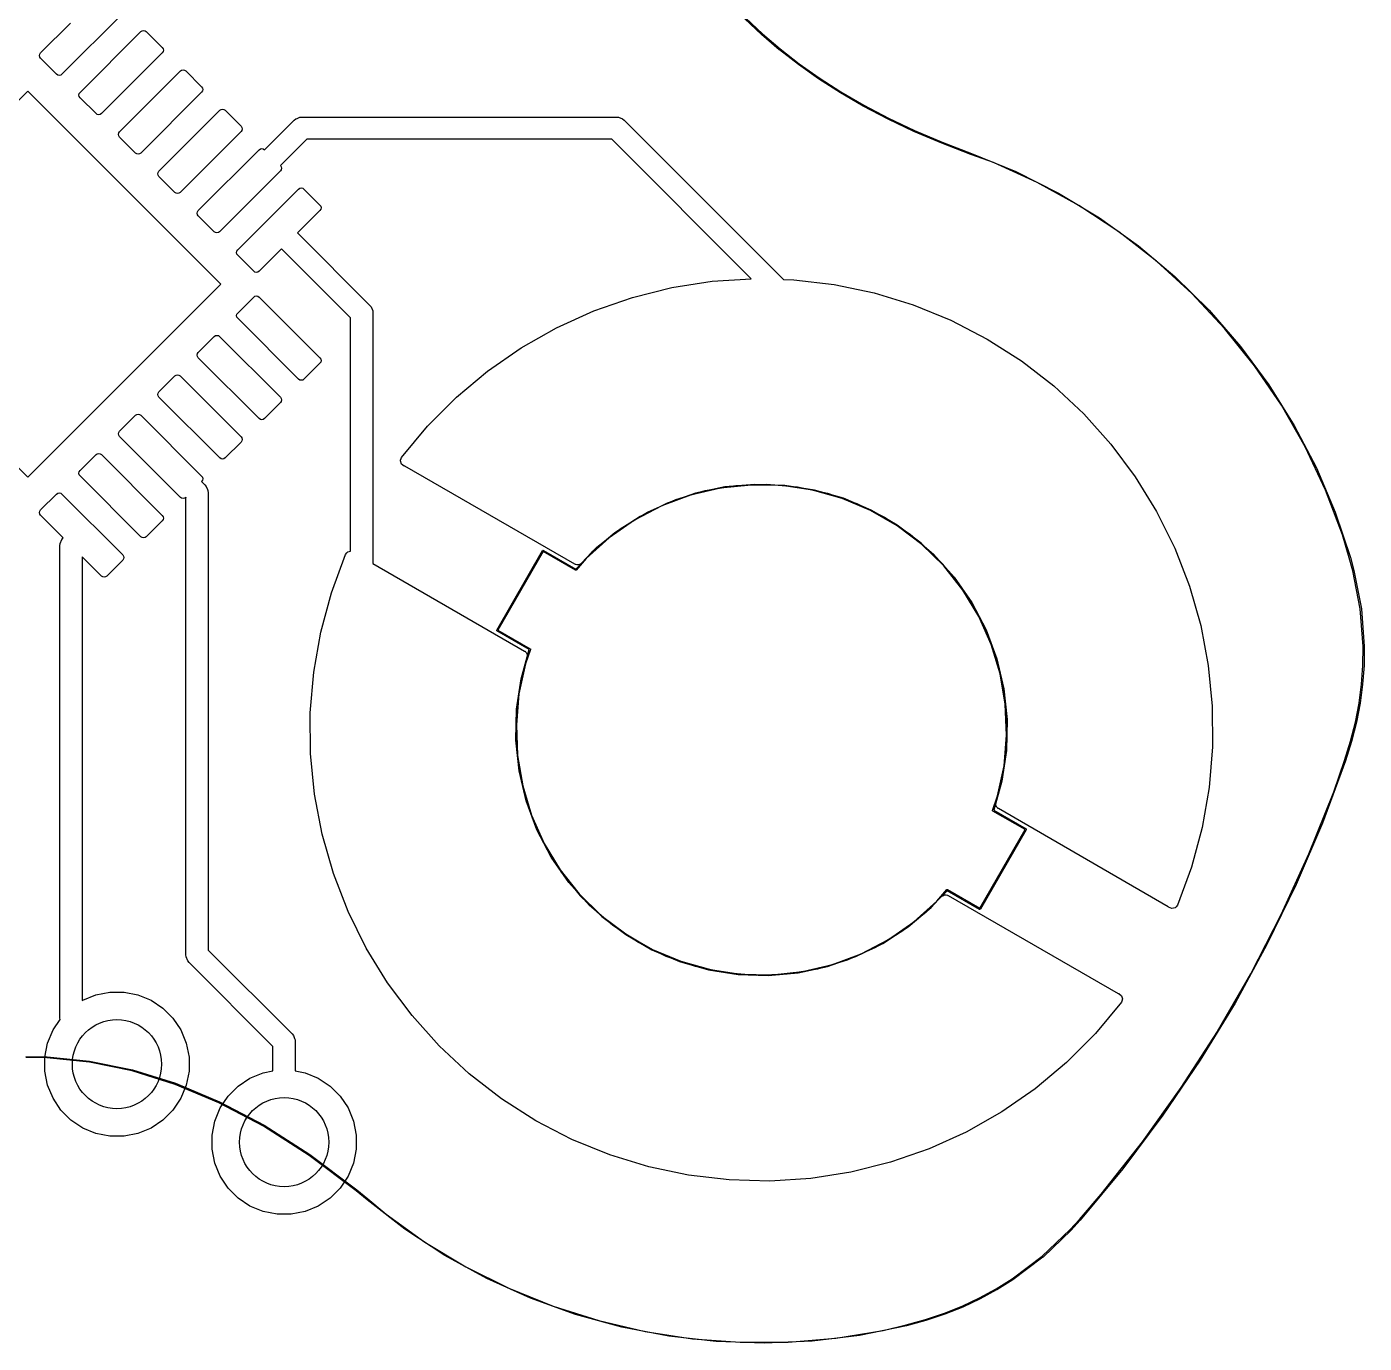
# Model space of a CAD drawing. Extents: x 128 to 152, y -99.3 to -77.5.
# Drawn here: x 139.99 to 151.99, y -99.3 to -87.49 of the extents above; entities that cross this region are included whole.
import ezdxf

# ---------------------------------------------------------------- set-up
doc = ezdxf.new("R2010")
doc.units = 0
doc.layers.add('BLACK', color=7, linetype='CONTINUOUS')

msp = doc.modelspace()

# ---------------------------------------------------------------- linework, layer by layer
at = {"layer": 'BLACK', "linetype": 'CONTINUOUS'}
for p, q in [((140.115789, -87.725526), (140.384368, -87.456947)), ((140.852947, -87.370204), (140.306707, -87.916444)), ((146.583223, -87.560162), (146.434012, -87.4188)), ((146.440973, -87.411619), (146.590023, -87.552828)), ((140.469343, -88.079079), (141.015583, -87.532839)), ((141.015583, -87.532839), (141.026532, -87.525522)), ((141.026532, -87.525522), (141.039447, -87.522953)), ((141.039447, -87.522953), (141.052363, -87.525522)), ((141.052363, -87.525522), (141.063312, -87.532839)), ((141.063312, -87.532839), (141.206501, -87.676028)), ((146.58333, -87.560229), (146.583223, -87.560162)), ((146.583406, -87.560326), (146.58333, -87.560229)), ((146.741877, -87.696341), (146.583406, -87.560326)), ((146.590023, -87.552828), (146.748299, -87.688675)), ((141.206501, -87.676028), (141.213818, -87.686977)), ((141.213818, -87.686977), (141.216387, -87.699893)), ((141.216387, -87.699893), (141.213818, -87.712808)), ((146.741981, -87.696399), (146.741877, -87.696341)), ((146.742062, -87.696493), (146.741981, -87.696399)), ((146.913308, -87.829771), (146.742062, -87.696493)), ((146.748299, -87.688675), (146.919353, -87.821803)), ((140.105903, -87.74939), (140.108472, -87.736475)), ((140.108472, -87.762306), (140.105903, -87.74939)), ((140.108472, -87.736475), (140.115789, -87.725526)), ((140.115789, -87.773255), (140.108472, -87.762306)), ((140.258978, -87.916444), (140.115789, -87.773255)), ((141.206501, -87.723757), (140.660261, -88.269997)), ((141.213818, -87.712808), (141.206501, -87.723757)), ((146.919353, -87.821803), (147.100049, -87.94938)), ((140.269927, -87.923761), (140.258978, -87.916444)), ((140.282843, -87.92633), (140.269927, -87.923761)), ((140.295758, -87.923761), (140.282843, -87.92633)), ((140.306707, -87.916444), (140.295758, -87.923761)), ((140.822896, -88.432633), (141.369136, -87.886393)), ((141.369136, -87.886393), (141.380085, -87.879076)), ((141.380085, -87.879076), (141.393, -87.876507)), ((141.393, -87.876507), (141.405916, -87.879076)), ((141.405916, -87.879076), (141.416865, -87.886393)), ((141.416865, -87.886393), (141.560054, -88.029582)), ((146.913413, -87.829823), (146.913308, -87.829771)), ((146.913495, -87.82991), (146.913413, -87.829823)), ((147.094382, -87.957621), (146.913495, -87.82991)), ((141.560054, -88.029582), (141.567371, -88.040531)), ((141.567371, -88.040531), (141.56994, -88.053447)), ((141.56994, -88.053447), (141.567371, -88.066362)), ((147.094487, -87.957668), (147.094382, -87.957621)), ((147.09457, -87.957747), (147.094487, -87.957668)), ((147.289807, -88.082766), (147.09457, -87.957747)), ((147.100049, -87.94938), (147.295115, -88.07429)), ((138.267588, -89.8), (140, -88.067588)), ((140, -88.067588), (141.732412, -89.8)), ((140.459457, -88.102943), (140.462026, -88.090028)), ((140.462026, -88.115859), (140.459457, -88.102943)), ((140.462026, -88.090028), (140.469343, -88.079079)), ((140.469343, -88.126808), (140.462026, -88.115859)), ((140.612532, -88.269997), (140.469343, -88.126808)), ((141.560054, -88.077311), (141.013814, -88.623551)), ((141.567371, -88.066362), (141.560054, -88.077311)), ((147.289912, -88.082807), (147.289807, -88.082766)), ((147.289994, -88.082879), (147.289912, -88.082807)), ((147.495344, -88.20206), (147.289994, -88.082879)), ((147.295115, -88.07429), (147.500284, -88.193365)), ((140.623481, -88.277314), (140.612532, -88.269997)), ((140.636397, -88.279883), (140.623481, -88.277314)), ((140.649312, -88.277314), (140.636397, -88.279883)), ((140.660261, -88.269997), (140.649312, -88.277314)), ((141.176449, -88.786186), (141.722689, -88.239946)), ((141.722689, -88.239946), (141.733638, -88.232629)), ((141.733638, -88.232629), (141.746553, -88.23006)), ((141.746553, -88.23006), (141.759469, -88.232629)), ((141.759469, -88.232629), (141.770418, -88.239946)), ((141.770418, -88.239946), (141.913607, -88.383135)), ((142.41566, -88.312479), (142.441151, -88.301921)), ((142.441151, -88.301921), (142.46066, -88.3)), ((142.46066, -88.3), (145.279859, -88.3)), ((145.279859, -88.3), (145.299368, -88.301921)), ((145.299368, -88.301921), (145.335416, -88.316853)), ((147.495445, -88.202094), (147.495344, -88.20206)), ((147.495529, -88.202162), (147.495445, -88.202094)), ((147.716973, -88.318498), (147.495529, -88.202162)), ((147.500284, -88.193365), (147.721522, -88.309593)), ((141.913607, -88.383135), (141.920924, -88.394084)), ((141.920924, -88.419915), (141.913607, -88.430864)), ((141.920924, -88.394084), (141.923493, -88.407)), ((141.923493, -88.407), (141.920924, -88.419915)), ((142.124855, -88.594382), (142.389949, -88.32929)), ((142.389949, -88.32929), (142.405102, -88.316853)), ((142.405102, -88.316853), (142.41566, -88.312479)), ((145.335416, -88.316853), (145.35057, -88.329289)), ((145.35057, -88.329289), (146.779229, -89.757948)), ((147.71707, -88.318526), (147.716973, -88.318498)), ((147.717154, -88.318589), (147.71707, -88.318526)), ((147.949266, -88.428766), (147.717154, -88.318589)), ((147.721522, -88.309593), (147.953462, -88.419688)), ((147.953462, -88.419688), (148.20339, -88.526606)), ((140.81301, -88.456497), (140.815579, -88.443582)), ((140.815579, -88.469413), (140.81301, -88.456497)), ((140.815579, -88.443582), (140.822896, -88.432633)), ((140.822896, -88.480362), (140.815579, -88.469413)), ((140.966085, -88.623551), (140.822896, -88.480362)), ((141.913607, -88.430864), (141.367367, -88.977104)), ((142.502081, -88.5), (142.266277, -88.735804)), ((145.238437, -88.5), (142.502081, -88.5)), ((146.490153, -89.751716), (145.238437, -88.5)), ((147.949361, -88.428789), (147.949266, -88.428766)), ((147.949443, -88.428846), (147.949361, -88.428789)), ((148.199538, -88.535835), (147.949443, -88.428846)), ((148.199629, -88.535854), (148.199538, -88.535835)), ((148.19971, -88.535905), (148.199629, -88.535854)), ((148.461111, -88.636368), (148.19971, -88.535905)), ((148.20339, -88.526606), (148.464698, -88.627034)), ((140.977034, -88.630868), (140.966085, -88.623551)), ((140.98995, -88.633437), (140.977034, -88.630868)), ((141.002865, -88.630868), (140.98995, -88.633437)), ((141.013814, -88.623551), (141.002865, -88.630868)), ((141.530003, -89.139739), (142.076243, -88.593499)), ((142.076243, -88.593499), (142.087192, -88.586182)), ((142.087192, -88.586182), (142.100107, -88.583613)), ((142.100107, -88.583613), (142.113023, -88.586182)), ((142.113023, -88.586182), (142.123972, -88.593499)), ((142.123972, -88.593499), (142.124855, -88.594382)), ((148.461166, -88.636377), (148.461111, -88.636368)), ((148.461194, -88.636399), (148.461166, -88.636377)), ((148.461194, -88.6364), (148.461194, -88.636399)), ((148.662858, -88.709745), (148.461194, -88.6364)), ((148.464698, -88.627034), (148.464712, -88.627043)), ((148.464712, -88.627043), (148.862288, -88.789585)), ((142.267161, -88.784417), (141.720921, -89.330657)), ((142.266277, -88.735804), (142.267161, -88.736688)), ((142.267161, -88.736688), (142.274478, -88.747637)), ((142.274478, -88.773468), (142.267161, -88.784417)), ((142.274478, -88.747637), (142.277047, -88.760553)), ((142.277047, -88.760553), (142.274478, -88.773468)), ((149.053475, -88.887534), (148.662858, -88.709745)), ((141.166563, -88.81005), (141.169132, -88.797135)), ((141.169132, -88.822966), (141.166563, -88.81005)), ((141.169132, -88.797135), (141.176449, -88.786186)), ((141.176449, -88.833915), (141.169132, -88.822966)), ((141.319638, -88.977104), (141.176449, -88.833915)), ((148.862288, -88.789585), (149.246072, -88.982683)), ((149.429039, -89.095244), (149.053475, -88.887534)), ((141.330587, -88.984421), (141.319638, -88.977104)), ((141.343503, -88.98699), (141.330587, -88.984421)), ((141.356418, -88.984421), (141.343503, -88.98699)), ((141.367367, -88.977104), (141.356418, -88.984421)), ((141.883556, -89.493293), (142.429796, -88.947053)), ((142.429796, -88.947053), (142.440745, -88.939736)), ((142.440745, -88.939736), (142.45366, -88.937167)), ((142.45366, -88.937167), (142.466576, -88.939736)), ((142.466576, -88.939736), (142.477525, -88.947053)), ((142.477525, -88.947053), (142.620714, -89.090242)), ((149.246072, -88.982683), (149.613629, -89.205123)), ((141.522686, -89.150688), (141.530003, -89.139739)), ((142.620714, -89.137971), (142.418304, -89.34038)), ((142.620714, -89.090242), (142.628031, -89.101191)), ((142.628031, -89.127022), (142.620714, -89.137971)), ((142.628031, -89.101191), (142.6306, -89.114107)), ((142.6306, -89.114107), (142.628031, -89.127022)), ((149.78726, -89.331609), (149.429039, -89.095244)), ((141.520117, -89.163603), (141.522686, -89.150688)), ((141.522686, -89.176519), (141.520117, -89.163603)), ((141.530003, -89.187468), (141.522686, -89.176519)), ((141.673192, -89.330657), (141.530003, -89.187468)), ((149.613629, -89.205123), (149.96272, -89.455548)), ((141.684141, -89.337974), (141.673192, -89.330657)), ((141.697057, -89.340543), (141.684141, -89.337974)), ((141.709972, -89.337974), (141.697057, -89.340543)), ((141.720921, -89.330657), (141.709972, -89.337974)), ((142.418304, -89.34038), (143.067147, -89.989223)), ((150.125959, -89.595189), (149.78726, -89.331609)), ((141.87367, -89.517157), (141.876239, -89.504242)), ((141.876239, -89.504242), (141.883556, -89.493293)), ((142.276883, -89.481801), (142.074474, -89.684211)), ((142.896436, -90.101354), (142.276883, -89.481801)), ((149.96272, -89.455548), (150.291218, -89.732434)), ((141.876239, -89.530073), (141.87367, -89.517157)), ((141.883556, -89.541022), (141.876239, -89.530073)), ((142.026745, -89.684211), (141.883556, -89.541022)), ((150.443071, -89.884379), (150.125959, -89.595189)), ((142.037694, -89.691528), (142.026745, -89.684211)), ((142.05061, -89.694097), (142.037694, -89.691528)), ((142.063525, -89.691528), (142.05061, -89.694097)), ((142.074474, -89.684211), (142.063525, -89.691528)), ((150.291218, -89.732434), (150.597124, -90.034094)), ((140, -91.532412), (138.267588, -89.8)), ((141.732412, -89.8), (140, -91.532412)), ((145.423588, -89.919151), (145.77868, -89.830437)), ((145.77868, -89.830437), (146.140331, -89.774142)), ((146.140331, -89.774142), (146.490153, -89.751716)), ((146.779229, -89.757948), (146.871465, -89.760383)), ((146.871465, -89.760383), (147.234979, -89.803031)), ((147.234979, -89.803031), (147.593157, -89.878322)), ((141.883556, -90.058978), (142.026745, -89.915789)), ((142.026745, -89.915789), (142.037694, -89.908472)), ((142.037694, -89.908472), (142.05061, -89.905903)), ((142.05061, -89.905903), (142.063525, -89.908472)), ((142.063525, -89.908472), (142.074474, -89.915789)), ((142.074474, -89.915789), (142.620714, -90.462029)), ((145.077955, -90.039562), (145.423588, -89.919151)), ((147.593157, -89.878322), (147.943076, -89.985641)), ((150.736665, -90.197419), (150.443071, -89.884379)), ((141.87367, -90.082843), (141.876239, -90.069927)), ((141.876239, -90.095758), (141.87367, -90.082843)), ((141.876239, -90.069927), (141.883556, -90.058978)), ((141.883556, -90.106707), (141.876239, -90.095758)), ((142.896436, -92.196276), (142.896436, -90.101354)), ((143.067147, -89.989223), (143.079584, -90.004376)), ((143.079584, -90.004376), (143.094154, -90.039552)), ((143.094154, -90.039552), (143.094515, -90.040424)), ((143.094515, -90.040424), (143.096436, -90.059933)), ((143.096436, -90.059933), (143.096436, -92.307353)), ((144.744605, -90.190683), (145.077955, -90.039562)), ((147.943076, -89.985641), (148.281877, -90.124113)), ((150.597124, -90.034094), (150.878574, -90.35869)), ((142.429796, -90.652947), (141.883556, -90.106707)), ((144.426259, -90.371283), (144.744605, -90.190683)), ((148.281877, -90.124113), (148.606792, -90.292607)), ((151.004954, -90.5324), (150.736665, -90.197419)), ((141.530003, -90.412532), (141.673192, -90.269343)), ((141.673192, -90.269343), (141.684141, -90.262026)), ((141.684141, -90.262026), (141.697057, -90.259457)), ((141.697057, -90.259457), (141.709972, -90.262026)), ((141.709972, -90.262026), (141.720921, -90.269343)), ((141.720921, -90.269343), (142.267161, -90.815583)), ((148.606792, -90.292607), (148.606793, -90.292608)), ((148.606793, -90.292608), (148.915169, -90.489745)), ((141.520117, -90.436397), (141.522686, -90.423481)), ((141.522686, -90.449312), (141.520117, -90.436397)), ((141.522686, -90.423481), (141.530003, -90.412532)), ((141.530003, -90.460261), (141.522686, -90.449312)), ((142.076243, -91.006501), (141.530003, -90.460261)), ((142.620714, -90.462029), (142.628031, -90.472978)), ((144.125517, -90.579885), (144.426259, -90.371283)), ((150.878574, -90.35869), (151.133854, -90.704247)), ((142.620714, -90.509758), (142.477525, -90.652947)), ((142.628031, -90.498809), (142.620714, -90.509758)), ((142.628031, -90.472978), (142.6306, -90.485893)), ((142.6306, -90.485893), (142.628031, -90.498809)), ((143.844836, -90.814785), (144.125517, -90.579885)), ((148.915169, -90.489745), (149.20449, -90.713919)), ((151.246302, -90.887283), (151.004954, -90.5324)), ((141.176449, -90.766085), (141.319638, -90.622896)), ((141.319638, -90.622896), (141.330587, -90.615579)), ((141.330587, -90.615579), (141.343503, -90.61301)), ((141.343503, -90.61301), (141.356418, -90.615579)), ((141.356418, -90.615579), (141.367367, -90.622896)), ((141.367367, -90.622896), (141.913607, -91.169136)), ((142.440745, -90.660264), (142.429796, -90.652947)), ((142.45366, -90.662833), (142.440745, -90.660264)), ((142.466576, -90.660264), (142.45366, -90.662833)), ((142.477525, -90.652947), (142.466576, -90.660264)), ((151.133854, -90.704247), (151.361409, -91.068659)), ((141.166563, -90.78995), (141.169132, -90.777034)), ((141.169132, -90.802865), (141.166563, -90.78995)), ((141.169132, -90.777034), (141.176449, -90.766085)), ((141.176449, -90.813814), (141.169132, -90.802865)), ((141.722689, -91.360054), (141.176449, -90.813814)), ((142.267161, -90.815583), (142.274478, -90.826532)), ((143.586507, -91.074067), (143.844836, -90.814785)), ((149.20449, -90.713919), (149.472391, -90.963298)), ((142.267161, -90.863312), (142.123972, -91.006501)), ((142.274478, -90.852363), (142.267161, -90.863312)), ((142.274478, -90.826532), (142.277047, -90.839447)), ((142.277047, -90.839447), (142.274478, -90.852363)), ((151.45924, -91.259907), (151.246302, -90.887283)), ((140.822896, -91.119638), (140.966085, -90.976449)), ((140.966085, -90.976449), (140.977034, -90.969132)), ((140.977034, -90.969132), (140.98995, -90.966563)), ((140.98995, -90.966563), (141.002865, -90.969132)), ((141.002865, -90.969132), (141.013814, -90.976449)), ((141.013814, -90.976449), (141.560054, -91.522689)), ((142.087192, -91.013818), (142.076243, -91.006501)), ((142.100107, -91.016387), (142.087192, -91.013818)), ((142.113023, -91.013818), (142.100107, -91.016387)), ((142.123972, -91.006501), (142.113023, -91.013818)), ((149.472391, -90.963298), (149.716684, -91.235844)), ((140.81301, -91.143503), (140.815579, -91.130587)), ((140.815579, -91.156418), (140.81301, -91.143503)), ((140.815579, -91.130587), (140.822896, -91.119638)), ((140.822896, -91.167367), (140.815579, -91.156418)), ((141.369136, -91.713607), (140.822896, -91.167367)), ((141.913607, -91.169136), (141.920924, -91.180085)), ((141.920924, -91.180085), (141.923493, -91.193)), ((143.352642, -91.355611), (143.586507, -91.074067)), ((151.361409, -91.068659), (151.559852, -91.449707)), ((141.913607, -91.216865), (141.770418, -91.360054)), ((141.920924, -91.205916), (141.913607, -91.216865)), ((141.923493, -91.193), (141.920924, -91.205916)), ((149.716684, -91.235844), (149.935375, -91.529331)), ((151.642472, -91.648002), (151.45924, -91.259907)), ((140.469343, -91.473192), (140.612532, -91.330003)), ((140.612532, -91.330003), (140.623481, -91.322686)), ((140.623481, -91.322686), (140.636397, -91.320117)), ((140.636397, -91.320117), (140.649312, -91.322686)), ((140.649312, -91.322686), (140.660261, -91.330003)), ((140.660261, -91.330003), (141.206501, -91.876243)), ((141.733638, -91.367371), (141.722689, -91.360054)), ((141.746553, -91.36994), (141.733638, -91.367371)), ((141.759469, -91.367371), (141.746553, -91.36994)), ((141.770418, -91.360054), (141.759469, -91.367371)), ((143.342517, -91.384807), (143.345188, -91.377106)), ((143.351487, -91.414378), (143.342517, -91.384807)), ((143.344868, -91.375915), (143.346702, -91.372738)), ((143.345188, -91.377106), (143.344868, -91.375915)), ((143.346702, -91.372738), (143.352641, -91.355611)), ((143.376126, -91.433029), (143.351487, -91.414378)), ((143.352641, -91.355611), (143.352642, -91.355611)), ((140.459457, -91.497057), (140.462026, -91.484141)), ((140.462026, -91.509972), (140.459457, -91.497057)), ((140.462026, -91.484141), (140.469343, -91.473192)), ((140.469343, -91.520921), (140.462026, -91.509972)), ((141.015583, -92.067161), (140.469343, -91.520921)), ((141.560054, -91.522689), (141.567371, -91.533638)), ((141.567371, -91.533638), (141.56994, -91.546553)), ((143.382271, -91.43315), (143.376126, -91.433029)), ((144.906957, -92.313428), (143.382271, -91.43315)), ((149.935375, -91.529331), (150.126676, -91.841364)), ((151.559852, -91.449707), (151.727976, -91.84507)), ((141.560054, -91.570418), (141.55917, -91.571301)), ((141.55917, -91.571301), (141.588758, -91.60089)), ((141.567371, -91.559469), (141.560054, -91.570418)), ((141.56994, -91.546553), (141.567371, -91.559469)), ((141.588758, -91.60089), (141.601195, -91.616043)), ((141.601195, -91.616043), (141.612371, -91.643025)), ((141.612371, -91.643025), (141.616126, -91.652091)), ((141.616126, -91.652091), (141.618047, -91.6716)), ((145.812846, -91.733448), (146.077974, -91.653354)), ((146.21473, -91.631531), (145.945788, -91.694652)), ((146.252942, -91.620499), (145.989238, -91.676971)), ((146.077974, -91.653354), (146.35105, -91.607129)), ((146.489463, -91.602621), (146.21473, -91.631531)), ((146.52157, -91.596652), (146.252942, -91.620499)), ((146.35105, -91.607129), (146.627767, -91.595501)), ((146.765653, -91.60838), (146.489463, -91.602621)), ((146.791099, -91.605789), (146.52157, -91.596652)), ((146.627767, -91.595501), (146.903758, -91.618654)), ((147.038943, -91.648717), (146.765653, -91.60838)), ((147.057495, -91.647774), (146.791099, -91.605789)), ((146.903758, -91.618654), (147.17467, -91.676222)), ((147.30502, -91.722994), (147.038943, -91.648717)), ((147.31677, -91.721977), (147.057495, -91.647774)), ((151.794881, -92.049203), (151.642472, -91.648002)), ((140.115789, -91.826745), (140.258978, -91.683556)), ((140.258978, -91.683556), (140.269927, -91.676239)), ((140.269927, -91.676239), (140.282843, -91.67367)), ((140.282843, -91.67367), (140.295758, -91.676239)), ((140.295758, -91.676239), (140.306707, -91.683556)), ((140.306707, -91.683556), (140.852947, -92.229796)), ((141.380085, -91.720924), (141.369136, -91.713607)), ((141.393, -91.723493), (141.380085, -91.720924)), ((141.405916, -91.720924), (141.393, -91.723493)), ((141.416865, -91.713607), (141.405916, -91.720924)), ((141.417748, -91.712723), (141.416865, -91.713607)), ((141.418047, -91.713021), (141.417748, -91.712723)), ((141.418047, -95.818047), (141.418047, -91.713021)), ((141.618047, -91.6716), (141.618047, -95.776625)), ((145.734403, -91.765226), (145.492254, -91.883941)), ((145.559851, -91.846145), (145.812846, -91.733448)), ((145.945788, -91.694652), (145.686881, -91.790991)), ((145.989238, -91.676971), (145.734403, -91.765226)), ((147.17467, -91.676222), (147.436229, -91.767297)), ((147.559686, -91.830041), (147.30502, -91.722994)), ((147.565042, -91.827287), (147.31677, -91.721977)), ((147.436229, -91.767297), (147.684259, -91.890419)), ((140.105903, -91.85061), (140.108472, -91.837694)), ((140.108472, -91.863525), (140.105903, -91.85061)), ((140.108472, -91.837694), (140.115789, -91.826745)), ((140.115789, -91.874474), (140.108472, -91.863525)), ((140.318198, -92.076883), (140.115789, -91.874474)), ((141.206501, -91.876243), (141.213818, -91.887192)), ((141.213818, -91.887192), (141.216387, -91.900107)), ((141.216387, -91.900107), (141.213818, -91.913023)), ((145.492254, -91.883941), (145.266415, -92.031339)), ((145.322979, -91.989669), (145.559851, -91.846145)), ((145.686881, -91.790991), (145.442092, -91.919025)), ((147.679306, -91.899103), (147.559686, -91.830041)), ((147.681792, -91.894754), (147.565042, -91.827287)), ((147.679311, -91.899095), (147.679306, -91.899103)), ((147.679313, -91.899095), (147.679311, -91.899095)), ((147.79892, -91.968153), (147.679313, -91.899095)), ((147.681793, -91.894753), (147.681792, -91.894754)), ((147.798594, -91.962128), (147.681793, -91.894753)), ((147.684259, -91.890419), (147.684302, -91.890429)), ((147.684302, -91.890429), (147.914985, -92.0437)), ((150.126676, -91.841364), (150.289026, -92.169392)), ((151.727976, -91.84507), (151.864756, -92.252339)), ((141.206501, -91.923972), (141.063312, -92.067161)), ((141.213818, -91.913023), (141.206501, -91.923972)), ((145.105968, -92.161755), (145.322979, -91.989669)), ((145.442092, -91.919025), (145.215286, -92.076736)), ((148.013933, -92.124483), (147.798594, -91.962128)), ((148.018956, -92.13518), (147.79892, -91.968153)), ((140.288908, -92.147595), (140.290829, -92.128086)), ((140.290829, -92.128086), (140.305761, -92.092038)), ((140.305761, -92.092038), (140.318197, -92.076884)), ((140.318197, -92.076884), (140.318198, -92.076883)), ((141.026532, -92.074478), (141.015583, -92.067161)), ((141.039447, -92.077047), (141.026532, -92.074478)), ((141.052363, -92.074478), (141.039447, -92.077047)), ((141.063312, -92.067161), (141.052363, -92.074478)), ((145.215286, -92.076736), (145.010038, -92.261636)), ((145.266415, -92.031339), (145.060267, -92.205214)), ((147.914985, -92.0437), (148.124635, -92.22468)), ((148.207832, -92.31192), (148.013933, -92.124483)), ((148.216318, -92.328472), (148.018956, -92.13518)), ((151.85516, -92.255151), (151.794881, -92.049203)), ((140.288908, -96.388908), (140.288908, -92.147595)), ((140.662029, -92.420714), (140.488908, -92.247593)), ((140.488908, -92.247593), (140.488908, -96.22988)), ((140.852947, -92.229796), (140.860264, -92.240745)), ((140.860264, -92.240745), (140.862833, -92.25366)), ((140.862833, -92.25366), (140.860264, -92.266576)), ((142.723416, -92.568989), (142.850308, -92.225684)), ((142.850308, -92.225684), (142.862171, -92.211977)), ((142.862171, -92.211977), (142.864005, -92.2088)), ((142.864005, -92.2088), (142.865197, -92.208481)), ((142.865197, -92.208481), (142.87053, -92.202317)), ((142.87053, -92.202317), (142.896436, -92.196276)), ((144.206586, -92.90401), (144.61824, -92.191026)), ((144.6244, -92.200355), (144.217746, -92.904679)), ((144.61824, -92.191026), (144.619526, -92.18956)), ((144.619526, -92.18956), (144.619586, -92.189544)), ((144.619586, -92.189544), (144.623223, -92.188569)), ((144.623223, -92.188569), (144.62507, -92.189196)), ((144.913526, -92.367283), (144.6244, -92.200355)), ((144.62507, -92.189196), (144.915176, -92.356689)), ((144.915176, -92.356689), (145.105968, -92.161755)), ((145.010038, -92.261636), (144.919813, -92.36622)), ((145.060267, -92.205214), (144.968621, -92.304124)), ((148.124635, -92.22468), (148.309944, -92.430514)), ((150.289026, -92.169392), (150.421098, -92.510738)), ((151.855161, -92.25515), (151.85516, -92.255151)), ((151.887221, -92.372687), (151.855161, -92.25515)), ((151.864756, -92.252339), (151.864759, -92.252338)), ((151.864759, -92.252338), (151.864757, -92.252373)), ((151.864757, -92.252373), (151.864785, -92.252428)), ((151.864785, -92.252428), (151.896919, -92.370236)), ((140.852947, -92.277525), (140.709758, -92.420714)), ((140.860264, -92.266576), (140.852947, -92.277525)), ((143.096436, -92.307353), (144.456959, -93.092852)), ((144.909735, -92.31437), (144.906957, -92.313428)), ((144.910953, -92.3155), (144.909735, -92.31437)), ((144.914216, -92.315892), (144.910953, -92.3155)), ((144.91392, -92.367417), (144.913526, -92.367283)), ((144.91409, -92.367563), (144.91392, -92.367417)), ((144.914436, -92.367592), (144.91409, -92.367563)), ((144.92543, -92.319699), (144.914216, -92.315892)), ((144.915373, -92.36791), (144.914436, -92.367592)), ((144.916053, -92.367727), (144.915373, -92.36791)), ((144.917169, -92.367821), (144.916053, -92.367727)), ((144.918329, -92.367117), (144.917169, -92.367821)), ((144.91907, -92.366919), (144.918329, -92.367117)), ((144.919292, -92.366534), (144.91907, -92.366919)), ((144.919812, -92.366219), (144.919292, -92.366534)), ((144.919813, -92.36622), (144.919812, -92.366219)), ((144.931778, -92.317998), (144.92543, -92.319699)), ((144.941634, -92.31918), (144.931778, -92.317998)), ((144.95482, -92.311824), (144.941634, -92.31918)), ((144.962395, -92.309794), (144.95482, -92.311824)), ((144.964266, -92.306553), (144.962395, -92.309794)), ((144.96862, -92.304124), (144.964266, -92.306553)), ((144.968621, -92.304124), (144.96862, -92.304124)), ((148.37739, -92.521634), (148.207832, -92.31192)), ((148.387892, -92.54498), (148.216318, -92.328472)), ((151.953356, -92.714114), (151.887221, -92.372687)), ((151.896919, -92.370236), (151.896932, -92.370425)), ((151.896932, -92.370425), (151.897004, -92.370601)), ((151.897004, -92.370601), (151.96323, -92.712497)), ((140.672978, -92.428031), (140.662029, -92.420714)), ((140.685893, -92.4306), (140.672978, -92.428031)), ((140.698809, -92.428031), (140.685893, -92.4306)), ((140.709758, -92.420714), (140.698809, -92.428031)), ((148.309944, -92.430514), (148.467988, -92.657955)), ((142.628035, -92.922349), (142.723416, -92.568989)), ((148.520068, -92.750484), (148.37739, -92.521634)), ((148.530972, -92.781289), (148.387892, -92.54498)), ((150.421098, -92.510738), (150.521816, -92.862614)), ((148.467988, -92.657955), (148.596273, -92.903413)), ((151.979023, -93.052574), (151.953356, -92.714114)), ((151.96323, -92.712497), (151.963228, -92.712789)), ((151.963228, -92.712789), (151.963307, -92.71307)), ((151.963307, -92.71307), (151.989012, -93.05204)), ((148.63373, -92.995046), (148.520068, -92.750484)), ((148.6433, -93.03367), (148.530972, -92.781289)), ((150.521816, -92.862614), (150.590354, -93.222145)), ((142.564946, -93.282877), (142.628035, -92.922349)), ((144.205959, -92.905857), (144.206586, -92.90401)), ((144.20695, -92.909554), (144.205959, -92.905857)), ((144.208416, -92.91084), (144.20695, -92.909554)), ((144.498504, -93.078323), (144.208416, -92.91084)), ((144.217746, -92.904679), (144.506872, -93.071608)), ((148.596273, -92.903413), (148.692777, -93.163016)), ((144.425085, -93.341027), (144.498504, -93.078323)), ((144.456959, -93.092852), (144.459164, -93.094786)), ((144.459164, -93.094786), (144.460752, -93.095276)), ((144.460752, -93.095276), (144.462723, -93.097907)), ((144.462723, -93.097907), (144.471627, -93.105715)), ((144.509076, -93.077578), (144.463618, -93.208009)), ((144.506872, -93.071608), (144.507184, -93.071882)), ((144.507184, -93.071882), (144.507396, -93.071956)), ((144.507396, -93.071956), (144.507594, -93.072241)), ((144.507594, -93.072241), (144.508338, -93.072894)), ((144.508338, -93.072894), (144.50852, -93.073574)), ((144.50852, -93.073574), (144.509159, -93.074494)), ((144.509093, -93.077584), (144.509076, -93.077578)), ((144.509105, -93.076975), (144.509093, -93.077584)), ((144.509328, -93.076591), (144.509105, -93.076975)), ((144.509159, -93.074494), (144.50913, -93.075851)), ((144.50913, -93.075851), (144.509328, -93.076591)), ((148.716676, -93.251657), (148.63373, -92.995046)), ((148.723104, -93.298141), (148.6433, -93.03367)), ((151.976863, -93.221532), (151.979023, -93.052574)), ((151.989026, -93.052482), (151.986862, -93.221801)), ((151.989012, -93.05204), (151.988984, -93.052261)), ((151.988984, -93.052261), (151.989026, -93.052482)), ((144.463618, -93.208009), (144.406116, -93.478209)), ((144.479732, -93.150905), (144.439896, -93.279729)), ((144.471627, -93.105715), (144.473328, -93.112063)), ((144.473328, -93.112063), (144.47928, -93.120007)), ((144.47928, -93.120007), (144.479502, -93.135105)), ((144.479502, -93.135105), (144.481531, -93.142679)), ((144.481531, -93.142679), (144.47966, -93.14592)), ((144.47966, -93.14592), (144.479734, -93.150906)), ((144.479734, -93.150906), (144.479732, -93.150905)), ((148.692777, -93.163016), (148.755976, -93.432669)), ((150.590354, -93.222145), (150.626154, -93.586397)), ((151.964693, -93.390313), (151.976863, -93.221532)), ((151.986849, -93.222097), (151.974657, -93.39118)), ((151.986862, -93.221801), (151.98683, -93.221949)), ((151.98683, -93.221949), (151.986849, -93.222097)), ((142.534663, -93.647627), (142.564946, -93.282877)), ((144.384562, -93.615009), (144.425085, -93.341027)), ((144.439896, -93.279729), (144.392391, -93.545196)), ((148.767662, -93.516478), (148.716676, -93.251657)), ((148.769124, -93.57053), (148.723104, -93.298141)), ((148.755976, -93.432669), (148.784873, -93.708118)), ((151.942291, -93.560235), (151.964693, -93.390313)), ((151.974627, -93.391473), (151.952187, -93.561685)), ((151.974657, -93.39118), (151.974617, -93.391324)), ((151.974617, -93.391324), (151.974627, -93.391473)), ((144.392391, -93.545196), (144.377659, -93.814477)), ((144.406116, -93.478209), (144.38294, -93.753486)), ((148.785927, -93.785543), (148.767662, -93.516478)), ((148.780636, -93.846539), (148.769124, -93.57053)), ((151.909719, -93.729905), (151.942291, -93.560235)), ((151.95214, -93.561973), (151.91951, -93.731944)), ((151.952187, -93.561685), (151.952139, -93.561826)), ((151.952139, -93.561826), (151.95214, -93.561973)), ((142.537432, -94.013623), (142.534663, -93.647627)), ((144.378704, -93.891909), (144.384562, -93.615009)), ((150.626154, -93.586397), (150.628923, -93.952393)), ((144.377659, -93.814477), (144.395924, -94.083542)), ((144.38294, -93.753486), (144.394455, -94.029498)), ((148.771195, -94.054824), (148.785927, -93.785543)), ((148.784873, -93.708118), (148.779012, -93.985016)), ((151.866256, -93.901877), (151.909719, -93.729905)), ((151.919448, -93.732226), (151.875921, -93.904454)), ((151.919455, -93.732078), (151.919448, -93.732226)), ((151.91951, -93.731944), (151.919455, -93.732078)), ((144.407605, -94.167359), (144.378704, -93.891909)), ((148.757456, -94.121814), (148.780636, -93.846539)), ((151.812308, -94.07363), (151.866256, -93.901877)), ((151.875843, -93.904728), (151.821823, -94.076708)), ((151.875858, -93.904585), (151.875843, -93.904728)), ((151.875921, -93.904454), (151.875858, -93.904585)), ((142.573232, -94.377875), (142.537432, -94.013623)), ((144.394455, -94.029498), (144.440479, -94.301888)), ((148.72369, -94.320291), (148.771195, -94.054824)), ((148.779012, -93.985016), (148.738486, -94.258995)), ((150.628923, -93.952393), (150.59864, -94.317143)), ((144.395924, -94.083542), (144.44691, -94.348363)), ((144.470807, -94.437014), (144.407605, -94.167359)), ((148.699951, -94.392012), (148.757456, -94.121814)), ((151.82178, -94.07684), (151.613116, -94.637957)), ((151.714802, -94.356414), (151.812308, -94.07363)), ((151.821823, -94.076708), (151.82178, -94.076784)), ((151.82178, -94.076784), (151.82178, -94.07684)), ((144.440479, -94.301888), (144.520286, -94.56636)), ((148.738486, -94.258995), (148.665064, -94.521688)), ((142.64177, -94.737406), (142.573232, -94.377875)), ((144.44691, -94.348363), (144.529856, -94.604974)), ((148.654492, -94.522441), (148.699951, -94.392012)), ((148.683854, -94.449115), (148.72369, -94.320291)), ((150.59864, -94.317143), (150.535551, -94.677671)), ((151.49288, -94.912091), (151.714802, -94.356414)), ((144.567314, -94.696618), (144.470807, -94.437014)), ((148.654273, -94.52344), (148.654496, -94.523053)), ((148.654471, -94.524182), (148.654273, -94.52344)), ((148.654443, -94.525537), (148.654471, -94.524182)), ((148.655081, -94.526456), (148.654443, -94.525537)), ((148.654509, -94.522447), (148.654492, -94.522441)), ((148.654496, -94.523053), (148.654509, -94.522447)), ((148.655264, -94.527137), (148.655081, -94.526456)), ((148.656007, -94.527789), (148.655264, -94.527137)), ((148.656206, -94.528075), (148.656007, -94.527789)), ((148.656417, -94.528148), (148.656206, -94.528075)), ((148.65673, -94.528423), (148.656417, -94.528148)), ((148.945857, -94.69535), (148.65673, -94.528423)), ((148.665064, -94.521688), (148.955188, -94.68919)), ((148.682055, -94.457341), (148.683926, -94.4541)), ((148.684084, -94.464915), (148.682055, -94.457341)), ((148.683926, -94.4541), (148.683852, -94.449114)), ((148.683852, -94.449114), (148.683854, -94.449115)), ((148.684306, -94.480013), (148.684084, -94.464915)), ((148.690258, -94.487957), (148.684306, -94.480013)), ((148.691959, -94.494305), (148.690258, -94.487957)), ((148.700863, -94.502113), (148.691959, -94.494305)), ((148.702834, -94.504744), (148.700863, -94.502113)), ((148.704422, -94.505234), (148.702834, -94.504744)), ((148.706627, -94.507168), (148.704422, -94.505234)), ((150.231312, -95.387446), (148.706627, -94.507168)), ((144.520286, -94.56636), (144.632617, -94.818742)), ((144.529856, -94.604974), (144.643518, -94.849536)), ((151.613116, -94.637957), (151.377836, -95.188444)), ((142.742488, -95.089282), (142.64177, -94.737406)), ((144.695603, -94.942077), (144.567314, -94.696618)), ((148.539203, -95.399675), (148.945857, -94.69535)), ((148.957018, -94.69602), (148.545364, -95.409005)), ((148.955188, -94.68919), (148.956655, -94.690477)), ((148.956655, -94.690477), (148.956796, -94.691005)), ((148.956796, -94.691005), (148.957645, -94.694173)), ((148.957645, -94.694173), (148.957018, -94.69602)), ((150.535551, -94.677671), (150.44017, -95.031031)), ((144.632617, -94.818742), (144.7757, -95.055051)), ((144.643518, -94.849536), (144.786196, -95.078386)), ((144.853651, -95.169517), (144.695603, -94.942077)), ((151.244618, -95.456509), (151.49288, -94.912091)), ((142.87456, -95.430628), (142.742488, -95.089282)), ((144.7757, -95.055051), (144.947278, -95.271559)), ((144.786196, -95.078386), (144.955754, -95.2881)), ((150.44017, -95.031031), (150.313278, -95.374336)), ((145.038963, -95.375351), (144.853651, -95.169517)), ((148.248427, -95.243342), (148.057634, -95.438274)), ((148.153564, -95.338395), (148.243791, -95.233812)), ((148.243791, -95.233812), (148.24431, -95.233496)), ((148.24431, -95.233496), (148.244533, -95.233112)), ((148.244533, -95.233112), (148.245273, -95.232913)), ((148.245273, -95.232913), (148.246434, -95.23221)), ((148.246434, -95.23221), (148.247549, -95.232303)), ((148.247549, -95.232303), (148.24823, -95.232121)), ((148.24823, -95.232121), (148.249166, -95.232438)), ((148.538534, -95.410835), (148.248427, -95.243342)), ((148.249166, -95.232438), (148.249513, -95.232468)), ((148.249513, -95.232468), (148.249682, -95.232613)), ((148.249682, -95.232613), (148.250077, -95.232748)), ((148.250077, -95.232748), (148.539203, -95.399675)), ((151.377836, -95.188444), (151.11648, -95.727039)), ((144.947278, -95.271559), (145.144643, -95.464851)), ((144.955754, -95.2881), (145.149653, -95.475537)), ((145.248616, -95.556331), (145.038963, -95.375351)), ((147.948316, -95.523292), (148.153564, -95.338395)), ((148.103319, -95.394806), (148.194965, -95.295896)), ((148.194965, -95.295896), (148.194966, -95.295896)), ((148.194966, -95.295896), (148.19932, -95.293467)), ((148.19932, -95.293467), (148.201191, -95.290226)), ((148.201191, -95.290226), (148.208766, -95.288196)), ((148.208766, -95.288196), (148.221952, -95.28084)), ((148.221952, -95.28084), (148.231808, -95.282022)), ((148.231808, -95.282022), (148.238156, -95.280321)), ((148.238156, -95.280321), (148.24937, -95.284128)), ((148.24937, -95.284128), (148.252633, -95.28452)), ((148.252633, -95.28452), (148.253851, -95.28565)), ((148.253851, -95.28565), (148.256629, -95.286592)), ((148.256629, -95.286592), (149.781315, -96.16687)), ((150.313278, -95.374336), (150.301415, -95.388043)), ((143.03691, -95.758656), (142.87456, -95.430628)), ((145.144643, -95.464851), (145.364682, -95.631877)), ((145.149653, -95.475537), (145.364992, -95.637892)), ((148.057634, -95.438274), (147.840622, -95.610358)), ((147.897171, -95.568681), (148.103319, -95.394806)), ((148.540381, -95.411462), (148.538534, -95.410835)), ((148.544078, -95.410471), (148.540381, -95.411462)), ((148.545364, -95.409005), (148.544078, -95.410471)), ((150.23449, -95.392708), (150.231312, -95.387446)), ((150.262961, -95.40472), (150.23449, -95.392708)), ((150.293056, -95.397703), (150.262961, -95.40472)), ((150.298389, -95.391539), (150.293056, -95.397703)), ((150.299581, -95.39122), (150.298389, -95.391539)), ((150.301415, -95.388043), (150.299581, -95.39122)), ((150.970585, -95.988422), (151.244618, -95.456509)), ((145.47929, -95.709593), (145.248616, -95.556331)), ((147.840622, -95.610358), (147.60375, -95.75388)), ((147.671332, -95.716079), (147.897171, -95.568681)), ((147.721509, -95.681001), (147.948316, -95.523292)), ((145.364682, -95.631877), (145.484293, -95.700936)), ((145.364992, -95.637892), (145.481793, -95.705267)), ((145.479293, -95.709596), (145.47929, -95.709593)), ((145.479302, -95.709601), (145.479293, -95.709595)), ((145.479293, -95.709595), (145.479293, -95.709596)), ((145.479349, -95.709611), (145.479302, -95.709601)), ((145.727377, -95.83273), (145.479349, -95.709611)), ((145.481793, -95.705267), (145.481794, -95.705266)), ((145.481794, -95.705266), (145.598544, -95.772733)), ((145.484293, -95.700936), (145.484299, -95.700926)), ((145.484299, -95.700926), (145.603919, -95.769987)), ((147.429183, -95.834794), (147.671332, -95.716079)), ((147.476721, -95.809034), (147.721509, -95.681001)), ((151.11648, -95.727039), (150.829646, -96.252509)), ((141.419968, -95.837556), (141.418047, -95.818047)), ((141.4349, -95.873604), (141.419968, -95.837556)), ((141.618047, -95.776625), (142.370711, -96.52929)), ((143.228211, -96.070689), (143.03691, -95.758656)), ((145.598544, -95.772733), (145.846816, -95.878043)), ((145.603919, -95.769987), (145.858586, -95.877032)), ((145.988935, -95.923803), (145.727377, -95.83273)), ((147.174348, -95.923049), (147.429183, -95.834794)), ((147.217814, -95.905371), (147.476721, -95.809034)), ((147.60375, -95.75388), (147.350755, -95.866576)), ((141.447336, -95.888758), (141.4349, -95.873604)), ((142.2, -96.641421), (141.447336, -95.888758)), ((145.846816, -95.878043), (146.106091, -95.952246)), ((145.858586, -95.877032), (146.124662, -95.951308)), ((146.259846, -95.98137), (145.988935, -95.923803)), ((146.106091, -95.952246), (146.372487, -95.994231)), ((146.124662, -95.951308), (146.397951, -95.991643)), ((146.535837, -96.004522), (146.259846, -95.98137)), ((146.642016, -96.003368), (146.910644, -95.979521)), ((146.67414, -95.997402), (146.948873, -95.968492)), ((147.085629, -95.946669), (146.812553, -95.992894)), ((146.910644, -95.979521), (147.174348, -95.923049)), ((146.948873, -95.968492), (147.217814, -95.905371)), ((147.350755, -95.866576), (147.085629, -95.946669)), ((143.446902, -96.364176), (143.228211, -96.070689)), ((146.372487, -95.994231), (146.642016, -96.003368)), ((146.397951, -95.991643), (146.67414, -95.997402)), ((146.812553, -95.992894), (146.535837, -96.004522)), ((150.671408, -96.50661), (150.970585, -95.988422)), ((140.493592, -96.226751), (140.611315, -96.177989)), ((140.611315, -96.177989), (140.736289, -96.15313)), ((140.736289, -96.15313), (140.863711, -96.15313)), ((140.863711, -96.15313), (140.988685, -96.177989)), ((140.988685, -96.177989), (141.106408, -96.226751)), ((149.781315, -96.16687), (149.78746, -96.166991)), ((149.78746, -96.166991), (149.812099, -96.185642)), ((149.812099, -96.185642), (149.821069, -96.215213)), ((149.821069, -96.215213), (149.818398, -96.222914)), ((149.818398, -96.222914), (149.818718, -96.224105)), ((140.488908, -96.22988), (140.493592, -96.226751)), ((141.106408, -96.226751), (141.212356, -96.297543)), ((141.212356, -96.297543), (141.302457, -96.387644)), ((149.810944, -96.244409), (149.577079, -96.525953)), ((149.810945, -96.244409), (149.810944, -96.244409)), ((149.816884, -96.227282), (149.810945, -96.244409)), ((149.818718, -96.224105), (149.816884, -96.227282)), ((150.829646, -96.252509), (150.517992, -96.763649)), ((140.226751, -96.493592), (140.289908, -96.399069)), ((140.289908, -96.399069), (140.288908, -96.388908)), ((141.302457, -96.387644), (141.373249, -96.493592)), ((143.691195, -96.636722), (143.446902, -96.364176)), ((140.177989, -96.611315), (140.226751, -96.493592)), ((141.373249, -96.493592), (141.422011, -96.611315)), ((142.370711, -96.52929), (142.383148, -96.544443)), ((142.383148, -96.544443), (142.394028, -96.570711)), ((142.394028, -96.570711), (142.398079, -96.580491)), ((142.398079, -96.580491), (142.4, -96.6)), ((149.577079, -96.525953), (149.31875, -96.785235)), ((150.347774, -97.009885), (150.671408, -96.50661)), ((140.15313, -96.736289), (140.177989, -96.611315)), ((141.422011, -96.611315), (141.44687, -96.736289)), ((142.2, -96.860348), (142.2, -96.641421)), ((142.4, -96.6), (142.4, -96.860348)), ((143.959096, -96.886101), (143.691195, -96.636722)), ((140.172352, -96.744211), (139.981983, -96.740158)), ((139.982059, -96.730158), (140.172758, -96.734218)), ((140.15313, -96.863711), (140.15313, -96.736289)), ((140.553194, -96.782321), (140.172352, -96.744211)), ((140.172758, -96.734218), (140.172952, -96.734261)), ((140.172952, -96.734261), (140.17315, -96.734242)), ((140.17315, -96.734242), (140.55445, -96.772397)), ((140.935985, -96.860932), (140.553194, -96.782321)), ((140.55445, -96.772397), (140.554697, -96.772472)), ((140.554697, -96.772472), (140.554958, -96.772474)), ((140.554958, -96.772474), (140.938241, -96.851186)), ((141.44687, -96.736289), (141.44687, -96.863711)), ((149.31875, -96.785235), (149.038069, -97.020135)), ((150.517992, -96.763649), (150.182232, -97.259288)), ((140.177989, -96.988685), (140.15313, -96.863711)), ((141.3228, -96.981418), (140.935985, -96.860932)), ((140.938241, -96.851186), (140.938472, -96.851283)), ((140.938472, -96.851283), (140.938722, -96.85131)), ((140.938722, -96.85131), (141.326002, -96.971941)), ((141.44687, -96.863711), (141.422011, -96.988685)), ((141.887644, -96.997543), (141.993592, -96.926751)), ((141.993592, -96.926751), (142.111315, -96.877989)), ((142.111315, -96.877989), (142.2, -96.860348)), ((142.4, -96.860348), (142.488685, -96.877989)), ((142.488685, -96.877989), (142.606408, -96.926751)), ((142.606408, -96.926751), (142.712356, -96.997543)), ((144.248417, -97.110275), (143.959096, -96.886101)), ((140.226751, -97.106408), (140.177989, -96.988685)), ((141.715554, -97.145968), (141.3228, -96.981418)), ((141.326002, -96.971941), (141.326212, -96.972055)), ((141.326212, -96.972055), (141.326447, -96.972103)), ((141.326447, -96.972103), (141.719624, -97.13683)), ((141.422011, -96.988685), (141.373249, -97.106408)), ((141.797543, -97.087644), (141.887644, -96.997543)), ((142.712356, -96.997543), (142.802457, -97.087644)), ((149.038069, -97.020135), (148.737327, -97.228737)), ((150.000425, -97.497095), (150.347774, -97.009885)), ((140.297543, -97.212356), (140.226751, -97.106408)), ((141.373249, -97.106408), (141.302457, -97.212356)), ((142.115996, -97.357524), (141.715554, -97.145968)), ((141.719624, -97.13683), (141.719811, -97.136956)), ((141.719811, -97.136956), (141.720028, -97.137021)), ((141.720028, -97.137021), (142.12085, -97.348779)), ((141.726751, -97.193592), (141.797543, -97.087644)), ((142.802457, -97.087644), (142.873249, -97.193592)), ((144.556793, -97.307412), (144.248417, -97.110275)), ((140.387644, -97.302457), (140.297543, -97.212356)), ((140.493592, -97.373249), (140.387644, -97.302457)), ((141.212356, -97.302457), (141.106408, -97.373249)), ((141.302457, -97.212356), (141.212356, -97.302457)), ((141.677989, -97.311315), (141.726751, -97.193592)), ((142.873249, -97.193592), (142.922011, -97.311315)), ((148.737327, -97.228737), (148.418981, -97.409337)), ((150.182232, -97.259288), (149.823135, -97.738289)), ((140.611315, -97.422011), (140.493592, -97.373249)), ((140.736289, -97.44687), (140.611315, -97.422011)), ((140.988685, -97.422011), (140.863711, -97.44687)), ((141.106408, -97.373249), (140.988685, -97.422011)), ((141.65313, -97.436289), (141.677989, -97.311315)), ((142.525708, -97.619734), (142.115996, -97.357524)), ((142.12085, -97.348779), (142.121014, -97.348912)), ((142.121014, -97.348912), (142.121209, -97.348989)), ((142.121209, -97.348989), (142.53126, -97.611414)), ((142.922011, -97.311315), (142.94687, -97.436289)), ((144.556794, -97.307413), (144.556793, -97.307412)), ((144.881709, -97.475907), (144.556794, -97.307413)), ((148.418981, -97.409337), (148.085631, -97.560458)), ((140.863711, -97.44687), (140.736289, -97.44687)), ((141.65313, -97.563711), (141.65313, -97.436289)), ((142.94687, -97.436289), (142.94687, -97.563711)), ((145.22051, -97.614379), (144.881709, -97.475907)), ((149.630155, -97.967123), (150.000425, -97.497095)), ((141.677989, -97.688685), (141.65313, -97.563711)), ((142.94614, -97.936903), (142.525708, -97.619734)), ((142.53126, -97.611414), (142.531399, -97.611548)), ((142.531399, -97.611548), (142.531575, -97.611633)), ((142.531575, -97.611633), (142.952259, -97.928993)), ((142.94687, -97.563711), (142.922011, -97.688685)), ((145.570429, -97.721698), (145.22051, -97.614379)), ((148.085631, -97.560458), (147.739998, -97.680869)), ((141.726751, -97.806408), (141.677989, -97.688685)), ((142.922011, -97.688685), (142.873249, -97.806408)), ((145.928607, -97.796989), (145.570429, -97.721698)), ((147.384906, -97.769583), (147.023255, -97.825878)), ((147.739998, -97.680869), (147.384906, -97.769583)), ((149.823135, -97.738289), (149.441525, -98.199555)), ((141.797543, -97.912356), (141.726751, -97.806408)), ((142.873249, -97.806408), (142.802457, -97.912356)), ((146.292121, -97.839637), (145.928607, -97.796989)), ((146.657999, -97.849293), (146.292121, -97.839637)), ((147.023255, -97.825878), (146.657999, -97.849293)), ((141.887644, -98.002457), (141.797543, -97.912356)), ((141.993592, -98.073249), (141.887644, -98.002457)), ((142.712356, -98.002457), (142.606408, -98.073249)), ((142.802457, -97.912356), (142.712356, -98.002457)), ((143.043277, -98.01711), (142.94614, -97.936903)), ((142.952259, -97.928993), (142.95233, -97.929073)), ((142.95233, -97.929073), (142.952432, -97.929128)), ((142.952432, -97.929128), (143.049645, -98.009398)), ((143.043311, -98.017128), (143.043277, -98.01711)), ((143.382886, -98.280186), (143.043311, -98.017128)), ((143.049645, -98.009398), (143.049661, -98.009418)), ((143.049661, -98.009418), (143.049675, -98.009424)), ((143.049675, -98.009424), (143.049677, -98.009421)), ((143.049677, -98.009421), (143.214028, -98.147394)), ((149.433975, -98.192998), (149.630155, -97.967123)), ((142.111315, -98.122011), (141.993592, -98.073249)), ((142.236289, -98.14687), (142.111315, -98.122011)), ((142.488685, -98.122011), (142.363711, -98.14687)), ((142.606408, -98.073249), (142.488685, -98.122011)), ((142.363711, -98.14687), (142.236289, -98.14687)), ((143.214028, -98.147394), (143.563307, -98.396784)), ((149.35239, -98.283472), (149.433977, -98.192999)), ((149.441466, -98.199627), (149.359688, -98.290311)), ((149.433977, -98.192999), (149.433975, -98.192998)), ((149.441495, -98.199577), (149.441466, -98.199627)), ((149.441528, -98.199558), (149.441495, -98.199577)), ((149.441525, -98.199555), (149.441528, -98.199558)), ((143.742007, -98.516003), (143.382886, -98.280186)), ((149.100798, -98.523576), (149.35239, -98.283472)), ((149.359427, -98.29058), (149.107491, -98.531012)), ((149.359536, -98.290423), (149.359427, -98.29058)), ((149.359688, -98.290311), (149.359536, -98.290423)), ((143.563307, -98.396784), (143.93097, -98.618177)), ((144.118423, -98.723097), (143.742007, -98.516003)), ((143.93097, -98.618177), (144.314779, -98.810224)), ((148.82984, -98.728019), (149.100798, -98.523576)), ((149.107051, -98.531386), (148.835687, -98.736136)), ((149.107245, -98.531167), (149.107051, -98.531386)), ((149.107491, -98.531012), (149.107245, -98.531167)), ((144.509843, -98.900206), (144.118423, -98.723097)), ((148.686493, -98.817476), (148.82984, -98.728019)), ((148.835322, -98.736387), (148.691667, -98.826036)), ((148.835485, -98.736233), (148.835322, -98.736387)), ((148.835687, -98.736136), (148.835485, -98.736233)), ((144.314779, -98.810224), (144.712395, -98.971755)), ((148.537872, -98.898421), (148.686493, -98.817476)), ((148.691412, -98.826185), (148.542538, -98.907268)), ((148.691527, -98.826088), (148.691412, -98.826185)), ((148.691667, -98.826036), (148.691527, -98.826088)), ((144.913882, -99.046252), (144.509843, -98.900206)), ((144.712395, -98.971755), (145.121397, -99.101788)), ((148.222408, -99.035611), (148.382778, -98.971365)), ((148.386648, -98.980587), (148.225986, -99.04495)), ((148.382778, -98.971365), (148.537872, -98.898421)), ((148.38677, -98.980506), (148.386648, -98.980587)), ((148.386916, -98.980471), (148.38677, -98.980506)), ((148.542274, -98.907402), (148.386916, -98.980471)), ((148.542395, -98.907312), (148.542274, -98.907402)), ((148.542538, -98.907268), (148.542395, -98.907312)), ((145.32808, -99.160345), (144.913882, -99.046252)), ((145.121397, -99.101788), (145.539294, -99.199529)), ((147.880501, -99.139334), (148.054232, -99.091933)), ((148.056995, -99.101546), (147.883087, -99.148995)), ((148.054232, -99.091933), (148.222408, -99.035611)), ((148.057125, -99.101481), (148.056995, -99.101546)), ((148.057267, -99.101463), (148.057125, -99.101481)), ((148.225714, -99.04505), (148.057267, -99.101463)), ((148.225841, -99.044976), (148.225714, -99.04505)), ((148.225986, -99.04495), (148.225841, -99.044976)), ((145.749914, -99.24179), (145.32808, -99.160345)), ((145.539294, -99.199529), (145.963541, -99.264383)), ((147.248439, -99.258692), (147.672094, -99.190082)), ((147.882953, -99.149029), (147.461857, -99.234208)), ((147.672094, -99.190082), (147.880501, -99.139334)), ((147.882998, -99.149001), (147.882953, -99.149029)), ((147.883087, -99.148995), (147.882998, -99.149001)), ((146.176815, -99.290091), (145.749914, -99.24179)), ((145.963541, -99.264383), (146.391553, -99.295956)), ((146.606182, -99.304954), (146.176815, -99.290091)), ((146.391553, -99.295956), (146.820723, -99.294055)), ((147.035401, -99.286288), (146.606182, -99.304954)), ((146.820723, -99.294055), (147.248439, -99.258692)), ((147.461857, -99.234208), (147.035401, -99.286288))]:
    msp.add_line(p, q, dxfattribs=at)
at = {"layer": 'BLACK'}
for centre in [(140.8, -96.8), (140.8, -96.8), (142.3, -97.5), (142.3, -97.5)]:
    msp.add_circle(centre, 0.4, dxfattribs=at)
at = {"layer": 'WHITE'}
for centre in [(140.8, -96.8), (142.3, -97.5)]:
    msp.add_circle(centre, 0.4, dxfattribs=at)

doc.saveas('drawing.dxf')
